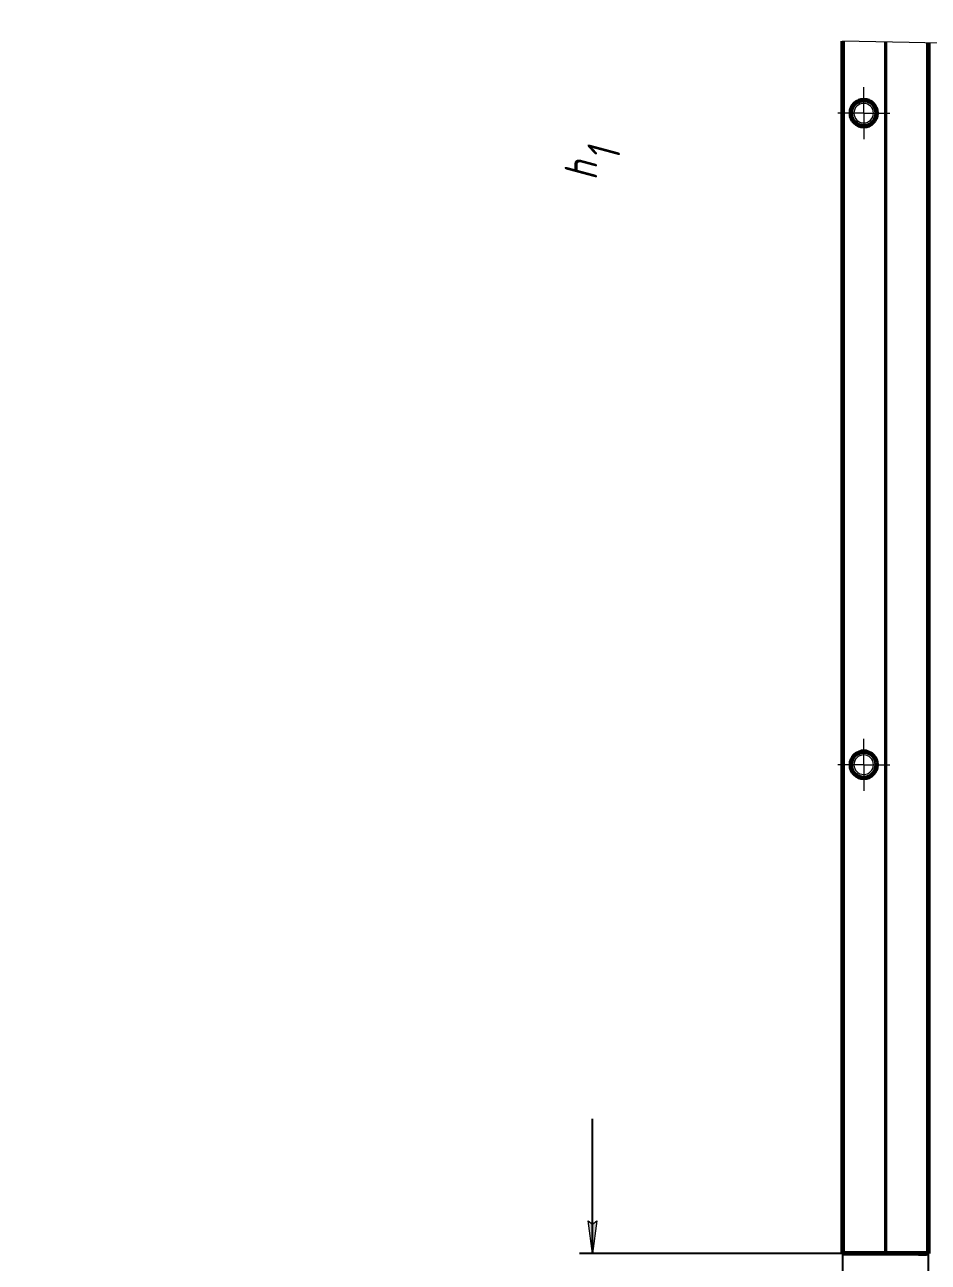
# Model space of a CAD drawing. Header units: millimetres. Extents: x 0 to 841, y 0 to 594.
# Drawn here: x 0 to 138.6, y 156.5 to 346.5 of the extents above; entities that cross this region are included whole.
import ezdxf

# ---------------------------------------------------------------- set-up
doc = ezdxf.new("R2010")
doc.units = ezdxf.units.MM
for name, pattern in [('K5LT_AXLED', [19.5, 15, -1.5, 1.5, -1.5]), ('K5LT_BASIC', [0]), ('K5LT_THIN', [0]), ('K5LT_THIN_INCLUDED_TO_HATCHING', [0])]:
    doc.linetypes.add(name, pattern=pattern)
doc.layers.add('Системный слой', color=7, linetype='Continuous')
doc.layers.add('Системный слой (1)', color=7, linetype='Continuous', true_color=0x909090)
doc.styles.add('KDIMTEXTSTYLE', font='GOST_AU.SHX', dxfattribs={"width": 0.96, "oblique": 15, "height": 5})
doc.dimstyles.new('KDIMSTYLE (0.25)', dxfattribs={"dimtxt": 5, "dimasz": 1, "dimexe": 2, "dimexo": 0, "dimgap": 1, "dimtad": 1, "dimlfac": 4, "dimtxsty": 'KDIMTEXTSTYLE', "dimsah": 1, "dimcen": 0, "dimdle": 1, "dimadec": 0, "dimazin": 0, "dimtfac": 0.667, "dimtmove": 0, "dimatfit": 3, "dimfxl": 1, "dimtvp": 1, "dimtolj": 1, "dimtzin": 0, "dimarcsym": 0})

# ---------------------------------------------------------------- blocks, each defined once
blk = doc.blocks.new('U2')
at = {"layer": 'Системный слой (1)', "color": 7, "linetype": 'K5LT_THIN', "lineweight": 18}
for start, end in [(0, 180), (180, 0)]:
    blk.add_arc((128.74, 332.89), 1.5, start, end, dxfattribs=at)
blk = doc.blocks.new('U3')
at = {"layer": 'Системный слой (1)', "color": 5, "linetype": 'K5LT_BASIC', "lineweight": 60, "true_color": 0x0000ff}
for start, end in [(0, 180), (180, 0)]:
    blk.add_arc((128.74, 332.89), 2, start, end, dxfattribs=at)
blk = doc.blocks.new('U6')
at = {"layer": 'Системный слой (1)', "color": 7, "linetype": 'K5LT_THIN', "lineweight": 18}
for start, end in [(0, 180), (180, 0)]:
    blk.add_arc((128.74, 232.89), 1.5, start, end, dxfattribs=at)
blk = doc.blocks.new('U7')
at = {"layer": 'Системный слой (1)', "color": 5, "linetype": 'K5LT_BASIC', "lineweight": 60, "true_color": 0x0000ff}
for start, end in [(0, 180), (180, 0)]:
    blk.add_arc((128.74, 232.89), 2, start, end, dxfattribs=at)
blk = doc.blocks.new('U118')
at = {"layer": 'Системный слой (1)', "color": 5, "linetype": 'K5LT_BASIC', "lineweight": 60, "true_color": 0x0000ff}
blk.add_line((138.64, 343.66), (138.64, 157.89), dxfattribs=at)
blk = doc.blocks.new('U119')
at = {"layer": 'Системный слой (1)', "color": 7, "linetype": 'K5LT_THIN', "lineweight": 18}
blk.add_line((132.15, 343.8), (132.15, 157.89), dxfattribs=at)
blk = doc.blocks.new('U120')
at = {"layer": 'Системный слой (1)', "color": 7, "linetype": 'K5LT_THIN', "lineweight": 18}
blk.add_line((131.9, 343.81), (131.9, 157.89), dxfattribs=at)
blk = doc.blocks.new('U121')
at = {"layer": 'Системный слой (1)', "color": 7, "linetype": 'K5LT_THIN', "lineweight": 18}
blk.add_line((131.97, 343.8), (131.97, 157.89), dxfattribs=at)
blk = doc.blocks.new('U122')
at = {"layer": 'Системный слой (1)', "color": 5, "linetype": 'K5LT_BASIC', "lineweight": 60, "true_color": 0x0000ff}
blk.add_line((125.49, 343.95), (125.49, 157.89), dxfattribs=at)
blk = doc.blocks.new('U123')
at = {"layer": 'Системный слой (1)', "color": 7, "linetype": 'K5LT_THIN', "lineweight": 18}
blk.add_line((125.61, 343.95), (125.61, 157.89), dxfattribs=at)
blk = doc.blocks.new('U124')
at = {"layer": 'Системный слой (1)', "color": 7, "linetype": 'K5LT_THIN', "lineweight": 18}
blk.add_line((138.51, 343.66), (138.51, 157.89), dxfattribs=at)
blk = doc.blocks.new('U125')
at = {"layer": 'Системный слой (1)', "color": 7, "linetype": 'K5LT_THIN', "lineweight": 18}
blk.add_line((132.22, 343.8), (132.22, 157.89), dxfattribs=at)
blk = doc.blocks.new('U874')
at = {"layer": 'Системный слой (1)', "color": 30, "linetype": 'K5LT_AXLED', "lineweight": 18, "true_color": 0xff8000}
for q in [(128.74, 236.89), (124.74, 232.89), (128.74, 228.89), (132.74, 232.89)]:
    blk.add_line((128.74, 232.89), q, dxfattribs=at)
blk = doc.blocks.new('U875')
at = {"layer": 'Системный слой (1)', "color": 30, "linetype": 'K5LT_AXLED', "lineweight": 18, "true_color": 0xff8000}
for q in [(128.74, 336.89), (124.74, 332.89), (128.74, 328.89), (132.74, 332.89)]:
    blk.add_line((128.74, 332.89), q, dxfattribs=at)
blk = doc.blocks.new('KDIMARROW_01')
at = {"layer": 'Системный слой'}
blk.add_hatch(color=0, dxfattribs=at).paths.add_polyline_path([(0, 0), (-5, 0.66), (-4.5, 0), (-5, -0.66)])
at = {"layer": 'Системный слой', "color": 0, "linetype": 'K5LT_THIN', "lineweight": 18}
for p, q in [((-4.5, 0), (-5, 0.66)), ((-5, 0.66), (0, 0)), ((0, 0), (-5, -0.66)), ((-5, -0.66), (-4.5, 0))]:
    blk.add_line(p, q, dxfattribs=at)
at = {"layer": 'Системный слой (1)', "color": 0, "linetype": 'K5LT_THIN', "lineweight": 18}
blk.add_line((0, 0), (-1, 0), dxfattribs=at)
blk = doc.blocks.new('U888')
at = {"layer": 'Системный слой', "color": 7, "linetype": 'K5LT_THIN_INCLUDED_TO_HATCHING', "lineweight": 18}
for p, q in [((135.73, 343.72), (125.49, 343.95)), ((145.98, 343.5), (135.73, 343.72)), ((156.22, 343.29), (145.98, 343.5)), ((166.47, 343.11), (156.22, 343.29)), ((176.71, 342.95), (166.47, 343.11)), ((186.96, 342.83), (176.71, 342.95)), ((197.2, 342.75), (186.96, 342.83)), ((207.45, 342.7), (197.2, 342.75)), ((217.69, 342.7), (207.45, 342.7)), ((227.94, 342.74), (217.69, 342.7)), ((238.18, 342.83), (227.94, 342.74)), ((248.43, 342.95), (238.18, 342.83)), ((258.67, 343.1), (248.43, 342.95)), ((268.92, 343.28), (258.67, 343.1)), ((279.16, 343.49), (268.92, 343.28)), ((289.54, 343.71), (279.16, 343.49)), ((289.74, 333.87), (289.54, 343.71)), ((289.94, 323.79), (289.74, 333.87)), ((290.12, 313.71), (289.94, 323.79)), ((290.28, 303.64), (290.12, 313.71)), ((290.42, 293.56), (290.28, 303.64)), ((290.53, 283.48), (290.42, 293.56)), ((290.6, 273.4), (290.53, 283.48)), ((290.65, 263.32), (290.6, 273.4)), ((290.65, 253.25), (290.65, 263.32)), ((290.62, 243.17), (290.65, 253.25)), ((290.56, 233.09), (290.62, 243.17)), ((290.47, 223.01), (290.56, 233.09)), ((290.34, 212.93), (290.47, 223.01)), ((290.19, 202.86), (290.34, 212.93)), ((290.01, 192.78), (290.19, 202.86)), ((289.82, 182.7), (290.01, 192.78)), ((289.62, 172.62), (289.82, 182.7)), ((289.41, 162.54), (289.62, 172.62))]:
    blk.add_line(p, q, dxfattribs=at)

msp = doc.modelspace()

# ---------------------------------------------------------------- linework, layer by layer
at = {"layer": 'Системный слой (1)', "color": 5, "linetype": 'K5LT_BASIC', "lineweight": 60, "true_color": 0x0000ff}
for p, q in [((125.6111, 157.8926), (125.4861, 157.8926)), ((131.903, 157.8926), (125.6111, 157.8926)), ((131.9708, 157.8926), (131.903, 157.8926)), ((132.1515, 157.8926), (131.9708, 157.8926)), ((132.2193, 157.8926), (132.1515, 157.8926)), ((138.5111, 157.8926), (132.2193, 157.8926)), ((132.4361, 157.8926), (132.3111, 157.8926)), ((136.8861, 157.8926), (132.4361, 157.8926)), ((137.0111, 157.8926), (136.8861, 157.8926)), ((137.3111, 157.8926), (137.0111, 157.8926)), ((137.3111, 157.8926), (137.158, 157.8926)), ((137.158, 157.8926), (137.3111, 157.8926)), ((137.3111, 157.8926), (137.4611, 157.8926)), ((137.3861, 157.8926), (137.5111, 157.8926)), ((137.4611, 157.8926), (137.6111, 157.8926)), ((138.0111, 157.8926), (137.5111, 157.8926)), ((137.6111, 157.8926), (137.7611, 157.8926)), ((137.7611, 157.8926), (137.9111, 157.8926)), ((137.9111, 157.8926), (138.0611, 157.8926)), ((138.0111, 157.8926), (138.1361, 157.8926)), ((138.0611, 157.8926), (138.2111, 157.8926)), ((138.5111, 157.8926), (138.2111, 157.8926)), ((138.3642, 157.8926), (138.2111, 157.8926)), ((138.2111, 157.8926), (138.3642, 157.8926)), ((138.6361, 157.8926), (138.5111, 157.8926)), ((138.6361, 157.8926), (138.5111, 157.8926))]:
    msp.add_line(p, q, dxfattribs=at)

# ---------------------------------------------------------------- block references
at = {"layer": 'Системный слой (1)'}
for name in ['U122', 'U123', 'U120', 'U121', 'U119', 'U125', 'U124', 'U118', 'U888', 'U875', 'U3', 'U2', 'U874', 'U7', 'U6']:
    msp.add_blockref(name, (0, 0), dxfattribs=at)

# ---------------------------------------------------------------- dimensions: what is measured, and where the dimension line sits
at = {"layer": 'Системный слой (1)', "color": 7}
msp.add_linear_dim(base=(87.1042, 506.9479), p1=(125.4861, 157.8926), p2=(125.4861, 506.9479), angle=90, location=(87.1042, 324.9479), text='\\H5.0;\\W0.965;\\Q15;\\A1;{\\H5.0;\\W0.965;\\Q15;\\Q15;h\\S^ 1;\\Q15;}', dimstyle='KDIMSTYLE (0.25)', override={"dimexo": 0, "dimblk1": 'KDIMARROW_01', "dimblk2": 'KDIMARROW_01', "dimse1": 0, "dimse2": 0, "dimclrt": 7, "dimtolj": 1}, dxfattribs=at).render()
msp.add_linear_dim(base=(125.4861, 146.1075), p1=(138.6361, 157.8926), p2=(125.4861, 157.8926), location=(132.0611, 146.1075), text='\\H5.0;\\W0.965;\\Q15;\\H5.0;\\W0.965;\\Q15;\\Q15;46\\H5.0;\\W0.965;\\Q15;\\Q15;*', dimstyle='KDIMSTYLE (0.25)', override={"dimexo": 0, "dimblk1": 'KDIMARROW_01', "dimblk2": 'KDIMARROW_01', "dimse1": 0, "dimse2": 0, "dimclrt": 7, "dimtolj": 1}, dxfattribs=at).render()

doc.saveas('drawing.dxf')
